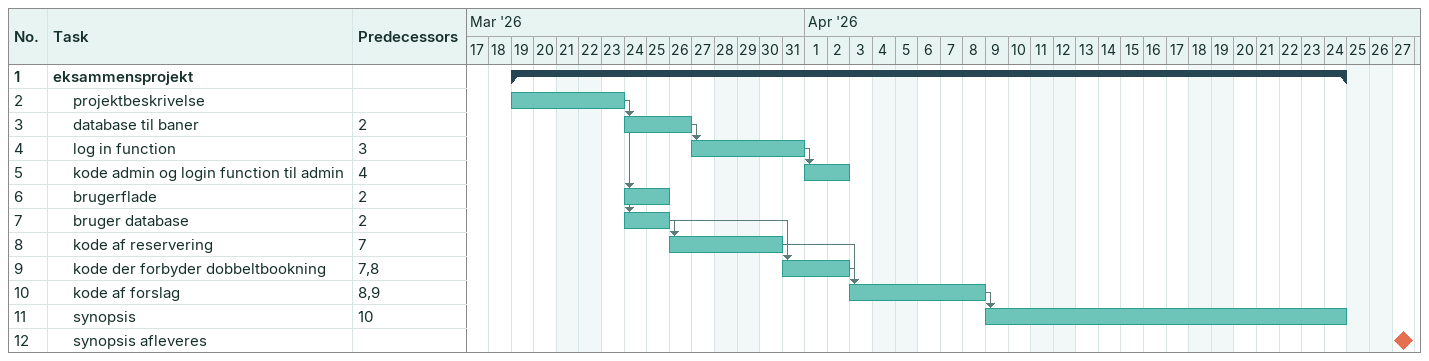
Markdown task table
| ID | Level | Task | Start | Finish | Predecessors |
|---|---|---|---|---|---|
| 1 | 1 | **eksammensprojekt** | 2026-03-19 | 2026-04-24 |  |
| 2 | 2 | projektbeskrivelse | 2026-03-19 | 2026-03-23 |  |
| 3 | 2 | database til baner | 2026-03-24 | 2026-03-26 | 2 |
| 4 | 2 | log in function | 2026-03-27 | 2026-03-31 | 3 |
| 5 | 2 | kode admin og login function til admin | 2026-04-01 | 2026-04-02 | 4 |
| 6 | 2 | brugerflade | 2026-03-24 | 2026-03-25 | 2 |
| 7 | 2 | bruger database | 2026-03-24 | 2026-03-25 | 2 |
| 8 | 2 | kode af reservering | 2026-03-26 | 2026-03-30 | 7 |
| 9 | 2 | kode der forbyder dobbeltbookning | 2026-03-31 | 2026-04-02 | 7, 8 |
| 10 | 2 | kode af forslag | 2026-04-03 | 2026-04-08 | 8, 9 |
| 11 | 2 | synopsis | 2026-04-09 | 2026-04-24 | 10 |
| 12 | 2 | synopsis afleveres (milestone) | 2026-04-27 | 2026-04-27 |  |
